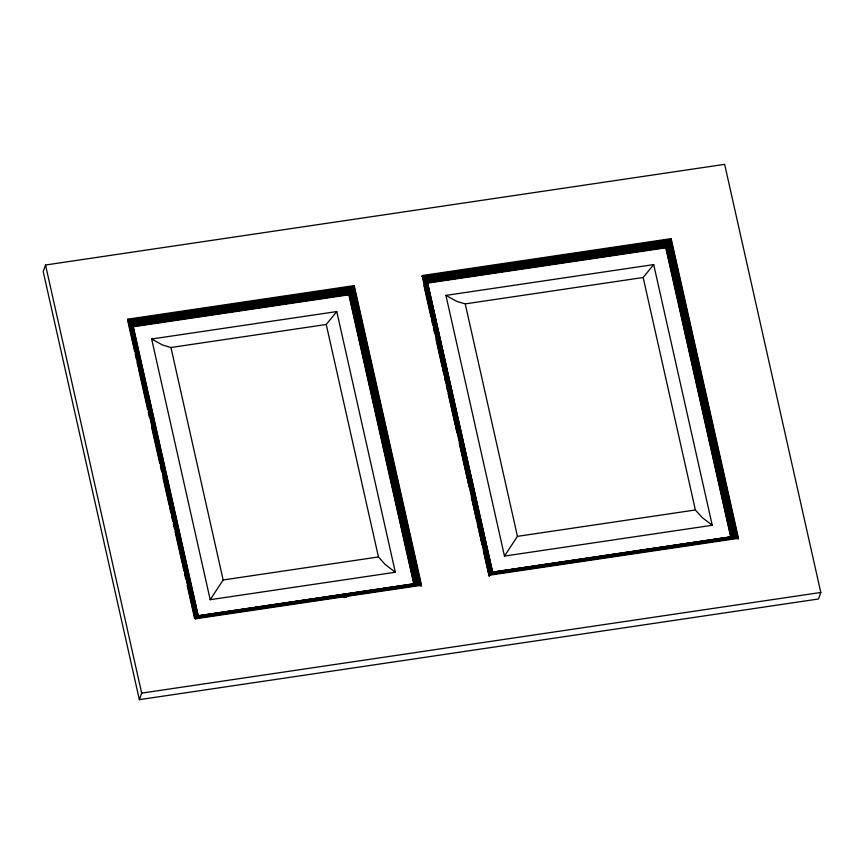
<?xml version="1.0" encoding="UTF-8"?>
<svg xmlns="http://www.w3.org/2000/svg" width="864" height="864" viewBox="0 0 864 864"><rect width="100%" height="100%" fill="white"/><g stroke="black" fill="none" stroke-linecap="round" stroke-linejoin="round"><path stroke-width="1.3" d="M354.229 285.606L348.851 294.808L133.067 326.786L132.16 324.076L127.57 319.982L127.861 319.162L354.229 285.606L421.535 585.284L195.167 618.84L127.861 319.162M738.169 539.136L670.864 239.447L665.777 247.828L427.356 283.165L426.449 280.454L421.859 276.361L670.864 239.447L671.155 238.637L422.15 275.54L489.164 576.04L483.548 551.07M420.282 585.544L415.4 583.643L350.006 292.453L132.613 324.68L198.126 616.453L198.31 615.74L195.469 618.862L128.488 320.652L353.311 287.334L420.282 585.544L421.254 586.105L353.938 286.427L127.57 319.982L134.654 351.518M45.522 265.01L43.2 271.534L139.352 699.656L818.478 598.99L820.8 592.466L724.648 164.344L45.522 265.01L141.674 693.122L139.352 699.656M198.007 615.87L415.4 583.643L413.91 584.464L348.851 294.808M151.654 339.001L162.486 345.006L170.942 347.501L223.16 579.971L210.2 599.692L151.654 339.001L336.776 311.569L395.323 572.249L210.2 599.692M445.932 295.391L456.775 301.385L465.232 303.88L517.45 536.35L504.479 556.07L445.932 295.391L653.702 264.589L712.249 525.269L504.479 556.07M336.776 311.569L326.236 324.486L170.942 347.501M653.702 264.589L643.162 277.506L465.232 303.88M489.164 576.04L492.491 572.13L731.797 536.652L737.208 538.564L670.237 240.354L422.777 277.031L489.758 575.24M731.376 536.738L666.241 246.726L427.453 282.118L492.599 572.314L427.237 281.621L666.554 246.143L731.797 536.652L731.009 536.976L666.004 247.201L427.55 282.539M133.175 325.739L349.315 293.695L414.45 583.708M133.261 326.16L349.078 294.17L414.094 583.956M133.25 326.268L349.034 294.289M427.54 282.658L665.96 247.32M223.16 579.971L378.454 556.945L385.139 564.419L395.323 572.249M517.45 536.35L695.38 509.976L702.065 517.439L712.249 525.269M198.202 615.751L414.871 583.632L349.628 293.123L132.948 325.242L198.31 615.935M492.296 572.249L732.326 536.674L666.932 245.484L426.902 281.059L492.415 572.832M489.456 575.219L738.461 538.315L671.155 238.637M344.012 597.553L346.68 597.164M141.674 693.122L820.8 592.466M665.777 247.828L730.836 537.494M643.162 277.506L695.38 509.976M423.922 285.563L431.006 317.11M431.6 319.734L432.778 324.994M433.372 327.618L434.549 332.878M436.028 339.455L442.228 367.049M442.811 369.684L443.999 374.944M444.582 377.568L445.77 382.828M446.353 385.452L447.541 390.712M448.124 393.336L455.209 424.883M455.803 427.518L456.98 432.767M459.346 443.286L467.316 478.775M467.91 481.399L469.087 486.659M471.452 497.178L476.766 520.841M477.349 523.465L478.537 528.725M479.12 531.349L480.308 536.609M480.892 539.233L482.08 544.493M326.236 324.486L378.454 556.945M135.238 354.154L136.426 359.413M137.009 362.038L138.197 367.297M138.78 369.922L147.647 409.352M148.23 411.988L149.418 417.247M151.772 427.756L159.743 463.244M160.337 465.88L161.514 471.128M162.994 477.706L169.193 505.31M169.787 507.935L170.964 513.194M171.558 515.819L172.735 521.078M173.329 523.714L174.506 528.962M175.1 531.598L182.185 563.144M182.768 565.769L183.956 571.028M184.54 573.653L185.728 578.912M187.196 585.49L194.584 618.343M352.685 288.252L129.373 321.354L196.031 618.138L419.342 585.036L352.685 288.252M669.611 241.272L423.662 277.733L490.32 574.517L736.268 538.056L669.611 241.272M352.069 289.159L130.194 322.045L196.549 617.479L418.424 584.593L352.069 289.159M668.995 242.19L424.483 278.435L490.828 573.869L735.35 537.624L668.995 242.19M351.486 290.056L130.939 322.747L197.003 616.918L417.56 584.237L351.486 290.056M668.412 243.076L425.228 279.126L491.292 573.307L734.486 537.257L668.412 243.076M350.946 290.909L131.598 323.428L197.413 616.464L416.761 583.945L350.946 290.909M667.872 243.94L425.887 279.806L491.702 572.843L733.687 536.976L667.872 243.94M350.449 291.719L132.16 324.076L197.748 616.108L416.038 583.751L350.449 291.719M667.375 244.739L426.449 280.454L492.037 572.486L732.964 536.782L667.375 244.739"/></g></svg>
